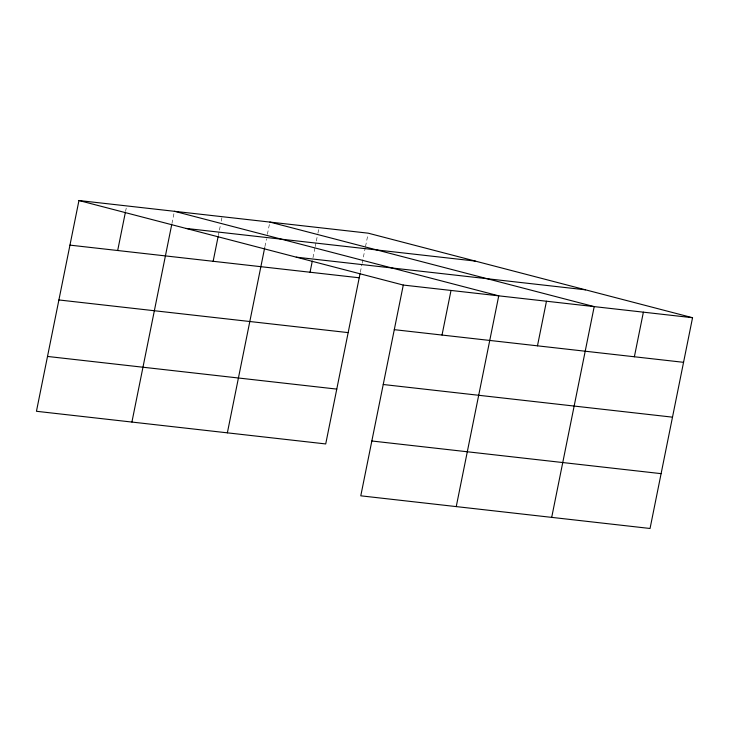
<?xml version="1.0" encoding="UTF-8"?>
<svg xmlns="http://www.w3.org/2000/svg" width="729" height="729" viewBox="0 0 729 729"><rect width="100%" height="100%" fill="white"/><g stroke="black" fill="none" stroke-linecap="round" stroke-linejoin="round"><path stroke-width="0.55" stroke-dasharray="3.65 2.73" d="M125.552 211.483L126.226 208.139M171.935 223.557L173.958 213.524M218.308 235.64L219.21 231.184M219.438 230.063L220.34 225.607M221.233 221.142L221.908 217.798M264.919 246.602L266.495 238.802M267.388 234.337L269.639 223.183M312.969 257.729L314.992 247.696M315.22 246.584L316.113 242.119M316.34 241.007L317.689 234.319M317.917 233.198L318.81 228.742M360.345 272.209L361.921 264.399M362.14 263.287L365.293 247.669M365.521 246.557L367.762 235.403"/><path stroke-width="1.09" d="M692.55 317.716L403.283 285.057L360.782 495.82L650.049 528.479L692.55 317.716L368.218 233.18L78.951 200.521L36.45 411.284L325.717 443.943L360.117 273.32M117.679 250.512L125.324 212.595M131.913 422.055L171.707 224.678M213.141 261.292L218.089 236.752M227.366 432.835L264.691 247.723M310.044 272.227L312.294 261.082M442.02 335.058L451.014 290.452M456.245 506.6L498.745 295.837L174.404 211.292M537.473 345.838L546.468 301.223M551.698 517.38L594.199 306.617L269.867 222.072M634.376 356.773L643.379 312.167M185.977 228.414L475.244 261.073M296.256 257.164L585.524 289.823M69.957 245.126L359.224 277.785M394.289 329.663L683.556 362.322M58.894 299.956L348.161 332.615M383.235 384.502L672.503 417.161M47.503 356.445L336.771 389.104M371.845 440.99L661.112 473.65M78.951 200.521L403.283 285.057"/></g></svg>
